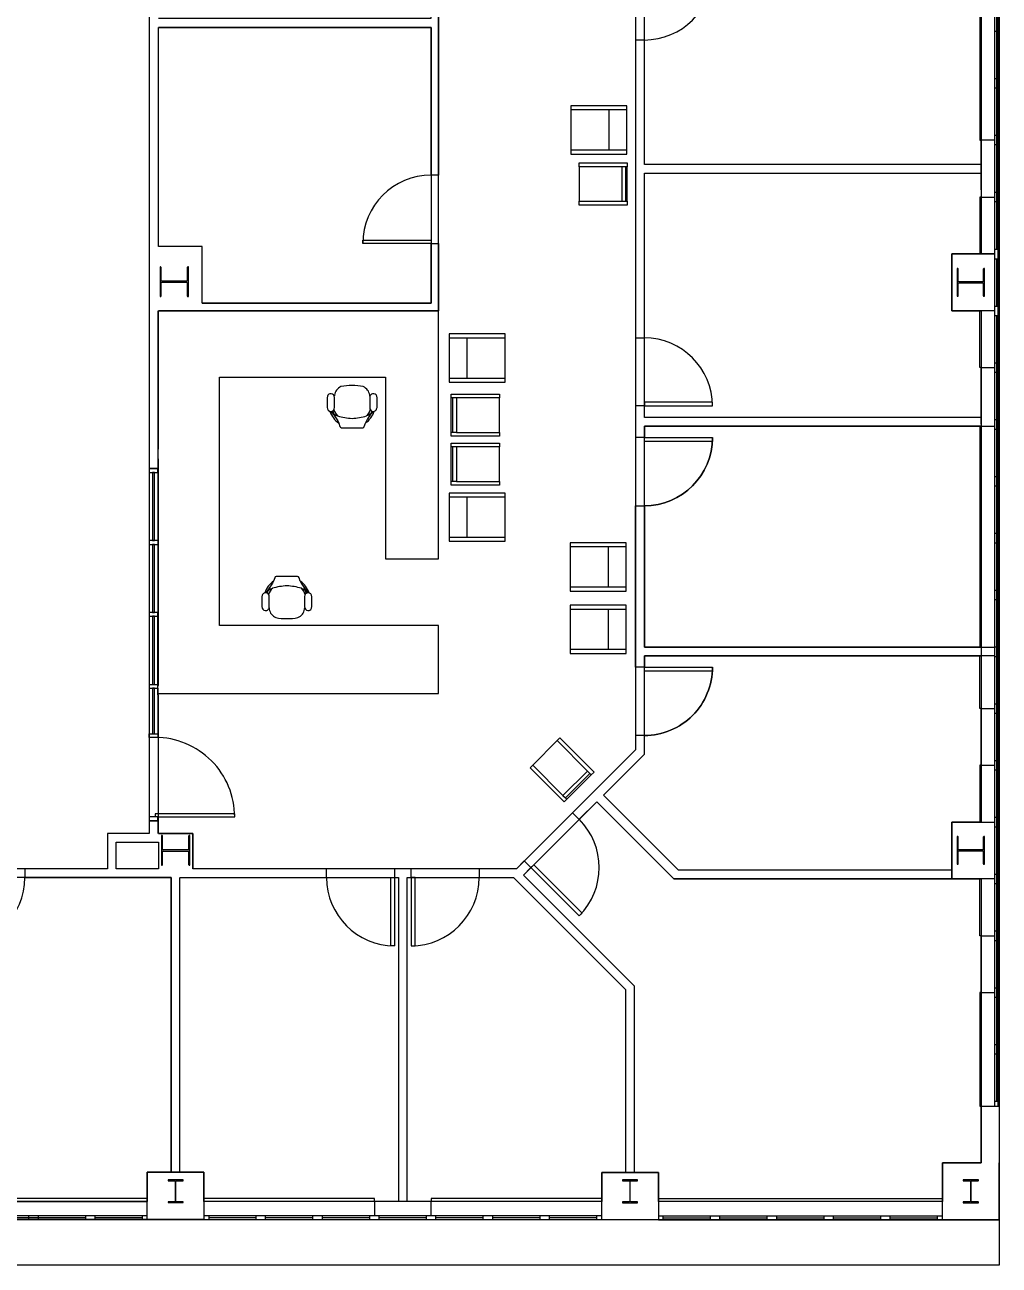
# Model space of a CAD drawing. Header units: inches. Extents: x 0 to 165, y 0 to 113.
# Drawn here: x 121.8 to 164.7, y 3.9 to 58.5 of the extents above; entities that cross this region are included whole.
import ezdxf

# ---------------------------------------------------------------- set-up
doc = ezdxf.new("R2010")
doc.units = ezdxf.units.IN
doc.header["$MEASUREMENT"] = 0
for name, color, linetype in [('COE', 2, 'Continuous'), ('ExtWalls', 7, 'Continuous'), ('Furnishings', 7, 'Continuous'), ('IntDoorsWindows', 4, 'Continuous'), ('IntWalls', 5, 'Continuous'), ('Structure', 1, 'Continuous')]:
    doc.layers.add(name, color=color, linetype=linetype)

msp = doc.modelspace()

# ---------------------------------------------------------------- linework, layer by layer
at = {"layer": 'COE'}
for points in [[(89.7, 97.98), (125.427, 97.98), (125.427, 96.419), (127.255, 96.419), (127.255, 22.914), (125.427, 22.914), (125.427, 21.357), (89.617, 21.357), (89.617, 26.496), (88.95, 26.496), (88.95, 30.445), (93.216, 30.445), (97.807, 25.85), (116.764, 25.85), (120.89, 29.975), (120.89, 45.28), (121.396, 45.28), (121.363, 88.884), (117.394, 92.854), (94.06, 92.862), (94.06, 89.671), (89.7, 89.671)], [(149.061, 61.684), (163.884, 61.684), (163.884, 52.354), (149.061, 52.354)], [(149.061, 51.975), (163.884, 51.975), (163.884, 48.418), (162.6, 48.418), (162.6, 45.914), (163.884, 45.914), (163.884, 41.22), (149.061, 41.22)], [(149.061, 40.833), (163.884, 40.833), (163.884, 31.108), (149.061, 31.108)], [(149.061, 30.721), (163.884, 30.721), (163.884, 23.408), (162.6, 23.408), (162.6, 21.3), (150.56, 21.3), (147.266, 24.594), (149.061, 26.397)], [(146.97, 24.306), (150.354, 20.913), (163.884, 20.913), (163.884, 8.412), (162.18, 8.412), (162.18, 6.716), (149.679, 6.716), (149.679, 7.992), (148.625, 7.992), (148.625, 16.194), (143.742, 21.077)], [(118.621, 20.97), (118.621, 6.716), (127.177, 6.716), (127.177, 7.996), (128.235, 7.996), (128.235, 20.97)], [(143.305, 20.97), (148.238, 16.038), (148.238, 7.992), (147.184, 7.992), (147.184, 6.716), (138.619, 6.716), (138.619, 20.97)]]:
    msp.add_lwpolyline(points, close=True, dxfattribs=at)
for points in [[(163.835, 70.916), (163.884, 48.418), (162.6, 48.418), (162.6, 45.914), (163.884, 45.914), (163.884, 23.408), (162.6, 23.408), (162.6, 20.913), (163.884, 20.913), (163.884, 8.412), (162.18, 8.412), (162.18, 6.716), (149.679, 6.716), (149.679, 7.992), (147.184, 7.992), (147.184, 6.716), (129.676, 6.716), (129.676, 7.996), (127.177, 7.996), (127.177, 6.716), (109.678, 6.716)], [(127.675, 45.914), (140.003, 45.914), (140.003, 70.833), (148.674, 70.833), (148.674, 26.595), (143.429, 21.357), (129.182, 21.357)], [(127.675, 58.374), (139.674, 58.374), (139.674, 46.244), (129.594, 46.244)], [(129.178, 21.357), (129.178, 22.914), (127.671, 22.914), (127.671, 29.008), (127.642, 29.008), (127.642, 29.424), (127.671, 29.424), (127.671, 39.404), (127.663, 39.404), (127.663, 39.82), (127.671, 39.82), (127.671, 45.914)], [(128.622, 20.97), (138.241, 20.97), (138.241, 6.716), (129.676, 6.716), (129.676, 7.996), (128.618, 7.996), (128.618, 20.97)]]:
    msp.add_lwpolyline(points, dxfattribs=at)
at = {"layer": 'ExtWalls'}
for points in [[(7.164, 113.416), (164.683, 113.416), (164.683, 5.909), (164.683, 8.412)], [(7.164, 113.416), (164.683, 113.416), (164.683, 5.909), (82.844, 5.909)], [(164.642, 10.907), (164.642, 70.916), (164.642, 95.917), (164.642, 113.375), (164.477, 113.375), (164.477, 113.21), (164.477, 95.917), (164.477, 70.916), (164.477, 10.907)], [(163.884, 60.918), (163.835, 60.918), (163.835, 53.416), (163.884, 53.416)], [(164.642, 58.209), (164.477, 58.209)], [(164.642, 56.126), (164.477, 56.126)], [(164.642, 55.706), (164.477, 55.706)], [(164.642, 53.622), (164.477, 53.622)], [(164.477, 53.416), (163.884, 53.416), (163.884, 50.913), (164.477, 50.913)], [(164.642, 53.21), (164.477, 53.21)], [(163.884, 50.913), (163.835, 50.913), (163.835, 48.418)], [(164.642, 51.119), (164.477, 51.119)], [(164.642, 50.707), (164.477, 50.707)], [(164.477, 48.623), (164.642, 48.623)], [(164.477, 45.914), (162.6, 45.914), (162.6, 48.418), (164.477, 48.418), (163.884, 48.418)], [(164.477, 48.203), (164.642, 48.203)], [(164.56, 48.203), (164.56, 46.12)], [(163.884, 43.411), (163.835, 43.411), (163.835, 45.914)], [(164.477, 46.12), (164.642, 46.12)], [(164.477, 45.708), (164.642, 45.708)], [(163.884, 40.916), (163.884, 43.411), (163.884, 40.833), (164.477, 40.833)], [(163.884, 43.411), (164.477, 43.411)], [(164.477, 43.625), (164.642, 43.625)], [(164.477, 43.205), (164.642, 43.205)], [(164.477, 41.121), (164.642, 41.121)], [(163.884, 40.833), (163.835, 40.833), (163.835, 31.108)], [(164.477, 40.701), (164.642, 40.701)], [(164.477, 38.618), (164.642, 38.618)], [(164.477, 38.206), (164.642, 38.206)], [(164.477, 36.123), (164.642, 36.123)], [(164.477, 35.703), (164.642, 35.703)], [(164.477, 33.619), (164.642, 33.619)], [(164.477, 33.208), (164.642, 33.208)], [(164.477, 31.124), (164.642, 31.124)], [(163.884, 28.415), (163.835, 28.415), (163.835, 30.721)], [(164.477, 30.704), (164.642, 30.704)], [(163.884, 28.415), (164.477, 28.415)], [(164.477, 28.621), (164.642, 28.621)], [(164.477, 28.201), (164.642, 28.201)], [(163.884, 25.911), (163.835, 25.911), (163.835, 23.408)], [(163.884, 25.911), (164.477, 25.911)], [(164.477, 26.117), (164.642, 26.117)], [(164.477, 25.705), (164.642, 25.705)], [(164.477, 23.622), (164.642, 23.622)], [(164.477, 20.913), (162.6, 20.913), (162.6, 23.408), (164.477, 23.408)], [(164.477, 23.202), (164.642, 23.202)], [(164.683, 23.408), (164.683, 20.913)], [(163.884, 18.409), (163.835, 18.409), (163.835, 20.913)], [(164.477, 21.119), (164.642, 21.119)], [(164.477, 20.707), (164.642, 20.707)], [(164.477, 18.623), (164.642, 18.623)], [(163.884, 18.409), (164.477, 18.409)], [(164.477, 18.203), (164.642, 18.203)], [(163.884, 15.914), (163.835, 15.914), (163.835, 10.907), (163.884, 10.907)], [(163.884, 15.914), (164.477, 15.914)], [(164.477, 16.12), (164.642, 16.12)], [(164.477, 15.7), (164.642, 15.7)], [(164.477, 13.617), (164.642, 13.617)], [(164.477, 13.205), (164.642, 13.205)], [(164.477, 11.121), (164.642, 11.121)], [(162.18, 5.909), (162.18, 8.412), (163.884, 8.412), (163.884, 10.907), (164.683, 10.907)], [(127.177, 6.839), (119.675, 6.839), (119.675, 6.716)], [(137.178, 6.716), (137.178, 6.839), (129.676, 6.839)], [(139.682, 6.073), (139.682, 6.716), (137.178, 6.716), (137.178, 6.073)], [(139.682, 6.716), (137.178, 6.716)], [(147.184, 6.839), (139.682, 6.839), (139.682, 6.716)], [(149.679, 6.839), (162.18, 6.839)], [(127.177, 6.077), (109.678, 6.077)], [(121.968, 5.913), (121.968, 6.077)], [(122.384, 5.913), (122.384, 6.077)], [(124.468, 5.913), (124.468, 6.077)], [(124.884, 5.913), (124.884, 6.077)], [(126.967, 5.913), (126.967, 6.077)], [(147.184, 6.073), (129.676, 6.073)], [(129.886, 6.077), (129.886, 5.913)], [(131.97, 5.913), (131.97, 6.077)], [(132.386, 5.913), (132.386, 6.077)], [(134.469, 5.913), (134.469, 6.077)], [(134.889, 5.909), (134.889, 6.073)], [(136.972, 5.909), (136.972, 6.073)], [(137.392, 5.909), (137.392, 6.073)], [(139.476, 5.909), (139.476, 6.073)], [(139.888, 5.909), (139.888, 6.073)], [(141.971, 5.909), (141.971, 6.073)], [(142.391, 5.909), (142.391, 6.073)], [(144.475, 5.909), (144.475, 6.073)], [(144.886, 5.909), (144.886, 6.073)], [(146.97, 5.909), (146.97, 6.073)], [(149.679, 6.073), (162.18, 6.073)], [(149.893, 5.909), (149.893, 6.073)], [(151.977, 5.909), (151.977, 6.073)], [(152.388, 5.909), (152.388, 6.073)], [(154.472, 5.909), (154.472, 6.073)], [(154.892, 5.909), (154.892, 6.073)], [(156.975, 5.909), (156.975, 6.073)], [(157.387, 5.909), (157.387, 6.073)], [(159.47, 5.909), (159.47, 6.073)], [(159.89, 5.909), (159.89, 6.073)], [(161.974, 5.909), (161.974, 6.073)], [(164.683, 5.909), (162.18, 5.909), (164.683, 5.909), (164.683, 3.907), (87.176, 3.907)], [(127.177, 5.913), (109.678, 5.913)], [(126.967, 5.995), (124.884, 5.995)], [(129.676, 5.913), (127.177, 5.913)], [(147.184, 5.909), (129.676, 5.909)], [(131.97, 5.995), (129.886, 5.995)], [(134.469, 5.995), (132.386, 5.995)], [(136.972, 5.991), (134.889, 5.991)], [(139.476, 5.991), (137.392, 5.991)], [(141.971, 5.991), (139.888, 5.991)], [(144.475, 5.991), (142.391, 5.991)], [(146.97, 5.991), (144.886, 5.991)], [(149.679, 5.909), (147.184, 5.909)], [(149.679, 5.909), (162.18, 5.909)], [(149.893, 5.991), (151.977, 5.991)], [(152.388, 5.991), (154.472, 5.991)], [(154.892, 5.991), (156.975, 5.991)], [(157.387, 5.991), (159.47, 5.991)], [(159.89, 5.991), (161.974, 5.991)]]:
    msp.add_lwpolyline(points, dxfattribs=at)
at = {"layer": 'ExtWalls', "ltscale": 0.167948}
msp.add_lwpolyline([(164.56, 70.71), (164.56, 48.623)], dxfattribs=at)
at = {"layer": 'ExtWalls', "ltscale": 0.167288}
for points in [[(164.56, 45.708), (164.56, 11.121)], [(124.468, 5.995), (114.886, 5.995)]]:
    msp.add_lwpolyline(points, dxfattribs=at)
at = {"layer": 'ExtWalls'}
for points in [[(163.884, 25.911), (163.884, 28.415)], [(163.884, 15.914), (163.884, 18.409)], [(127.177, 7.996), (129.676, 7.996), (129.676, 5.913), (127.177, 5.913)], [(147.184, 7.992), (149.679, 7.992), (149.679, 5.909), (147.184, 5.909)]]:
    msp.add_lwpolyline(points, close=True, dxfattribs=at)
at = {"layer": 'Furnishings'}
for points in [[(148.287, 54.931), (145.825, 54.931), (145.825, 52.807), (148.287, 52.807)], [(140.472, 42.768), (142.935, 42.768), (142.935, 44.893), (140.472, 44.893)], [(142.679, 42.25), (142.679, 42.085), (140.785, 42.085), (140.637, 42.085), (140.555, 42.085), (140.555, 42.25)], [(142.679, 40.084), (142.679, 39.919), (140.785, 39.919), (140.637, 39.919), (140.555, 39.919), (140.555, 40.084)], [(140.472, 35.769), (142.935, 35.769), (142.935, 37.893), (140.472, 37.893)], [(148.254, 35.703), (145.792, 35.703), (145.792, 33.578), (148.254, 33.578)], [(148.254, 32.952), (145.792, 32.952), (145.792, 30.828), (148.254, 30.828)], [(144.03, 25.804), (144.145, 25.92), (145.479, 24.586), (145.595, 24.478), (145.652, 24.413), (145.529, 24.297)]]:
    msp.add_lwpolyline(points, close=True, dxfattribs=at)
for points in [[(148.287, 54.759), (145.825, 54.759)], [(147.513, 52.988), (147.513, 54.759)], [(148.287, 52.988), (145.825, 52.988)], [(148.081, 52.255), (146.187, 52.255), (146.187, 52.42), (148.312, 52.42), (148.312, 52.255), (148.23, 52.255), (148.23, 50.732), (148.312, 50.732), (148.312, 50.567), (146.187, 50.567), (146.187, 50.732), (148.081, 50.732)], [(146.187, 52.255), (146.187, 50.732)], [(148.23, 52.255), (148.073, 52.255), (148.073, 50.732), (148.23, 50.732)], [(148.312, 50.732), (148.312, 52.255)], [(130.36, 42.991), (137.672, 42.991), (137.672, 34.995), (139.163, 34.995), (140.003, 34.995), (140.003, 45.914)], [(140.472, 44.72), (142.935, 44.72)], [(141.246, 44.72), (141.246, 42.95)], [(127.642, 29.065), (136.668, 29.065), (140.003, 29.065), (140.003, 32.063), (130.36, 32.063), (130.36, 42.995)], [(140.472, 42.95), (142.935, 42.95)], [(135.408, 41.591), (135.416, 41.657), (135.416, 42.093), (135.408, 42.159)], [(137.277, 41.591), (137.294, 41.657), (137.294, 42.085), (137.285, 42.159)], [(140.785, 42.085), (140.785, 40.561), (142.679, 40.561), (142.679, 40.397), (140.555, 40.397), (140.555, 40.561), (140.555, 42.085)], [(140.637, 40.561), (140.637, 42.085)], [(142.679, 40.561), (142.679, 42.085)], [(135.35, 41.508), (135.375, 41.385)], [(135.391, 41.541), (135.383, 41.541)], [(136.997, 41.541), (137.014, 41.541)], [(137.047, 41.508), (137.014, 41.385)], [(136.997, 41.327), (137.088, 41.443), (137.129, 41.484)], [(135.729, 40.767), (136.198, 40.767), (136.668, 40.767)], [(140.785, 40.561), (140.637, 40.561), (140.555, 40.561)], [(140.785, 39.919), (140.785, 38.396), (142.679, 38.396), (142.679, 38.231), (140.555, 38.231), (140.555, 38.396), (140.555, 39.919)], [(140.637, 38.396), (140.637, 39.919)], [(142.679, 38.396), (142.679, 39.919)], [(140.785, 38.396), (140.637, 38.396), (140.555, 38.396)], [(140.472, 37.72), (142.935, 37.72)], [(141.246, 37.72), (141.246, 35.95)], [(140.472, 35.95), (142.935, 35.95)], [(148.254, 35.522), (145.792, 35.522)], [(147.48, 33.751), (147.48, 35.522)], [(133.794, 34.216), (133.324, 34.216), (132.855, 34.216)], [(132.237, 33.397), (132.229, 33.327), (132.229, 32.899), (132.237, 32.829)], [(132.476, 33.471), (132.505, 33.599)], [(132.526, 33.446), (132.509, 33.442)], [(134.123, 33.446), (134.14, 33.442)], [(134.173, 33.471), (134.144, 33.599)], [(148.254, 33.751), (145.792, 33.751)], [(148.254, 32.771), (145.792, 32.771)], [(147.48, 31.001), (147.48, 32.771)], [(148.254, 31.001), (145.792, 31.001)], [(145.224, 26.998), (144.145, 25.92)], [(145.479, 24.586), (146.558, 25.656), (145.224, 26.998), (145.339, 27.114), (146.846, 25.607), (146.723, 25.491), (145.652, 24.413)], [(146.665, 25.549), (145.595, 24.478)], [(146.558, 25.656), (146.665, 25.549), (146.723, 25.491)]]:
    msp.add_lwpolyline(points, dxfattribs=at)
for points in [[(136.198, 42.62, 0.062067), (135.704, 42.579, 0.231), (135.416, 42.2)], [(135.111, 42.159), (135.103, 42.085), (135.103, 41.657), (135.111, 41.591, 0.387199), (135.317, 41.492)], [(136.981, 42.159), (136.972, 42.093), (136.972, 41.657), (136.981, 41.591, 0.387178), (137.187, 41.492)], [(136.734, 40.825), (136.783, 40.973, 0.169811), (137.17, 41.492)], [(137.104, 41.484, -0.171103), (136.832, 41.294, 0.170661), (136.997, 41.558)], [(135.26, 41.484), (135.301, 41.443), (135.391, 41.327, -0.032855), (135.614, 40.973), (135.655, 40.825)], [(135.556, 41.286, 0.068614), (136.198, 41.179, 0.067895), (136.832, 41.286)], [(132.789, 34.163), (132.74, 34.015, 0.170812), (132.353, 33.496)], [(132.74, 34.015, -0.032776), (132.521, 33.656), (132.431, 33.545), (132.39, 33.5)], [(134.3, 33.496, 0.16634), (133.909, 34.015), (133.864, 34.163)], [(133.909, 34.015, 0.032797), (134.127, 33.656), (134.222, 33.545), (134.259, 33.5)], [(132.435, 32.726, 0.240032), (132.538, 32.829), (132.546, 32.895), (132.546, 33.331), (132.538, 33.397)], [(134.131, 33.43, 0.133996), (133.963, 33.698, 0.06355), (133.324, 33.805, 0.063555), (132.686, 33.698, 0.143295), (132.521, 33.43)], [(134.206, 33.488, 0.216295), (134.111, 33.397), (134.103, 33.331), (134.103, 32.895), (134.111, 32.829)], [(134.308, 32.726, 0.24), (134.411, 32.829), (134.42, 32.899), (134.42, 33.327), (134.411, 33.397)], [(132.839, 32.409, 0.07049), (133.324, 32.368, 0.069367), (133.814, 32.409)]]:
    msp.add_lwpolyline(points, format="xyb", dxfattribs=at)
for centre, start, end in [((132.831, 33.209), 106.6224, 145.4306), ((133.818, 33.209), 34.575, 73.372)]:
    msp.add_arc(centre, 0.506, start, end, dxfattribs=at)
for points in [[(136.684, 42.579), (136.52, 42.612), (136.363, 42.628), (136.198, 42.62)], [(135.21, 42.258), (135.161, 42.241), (135.128, 42.208), (135.111, 42.159)], [(135.408, 42.159), (135.383, 42.241), (135.293, 42.283), (135.21, 42.258)], [(135.416, 42.2), (135.416, 42.184), (135.416, 42.167), (135.408, 42.151)], [(136.972, 42.2), (136.948, 42.365), (136.841, 42.505), (136.684, 42.579)], [(136.981, 42.151), (136.981, 42.167), (136.972, 42.184), (136.972, 42.2)], [(137.088, 42.258), (137.038, 42.241), (136.997, 42.208), (136.981, 42.159)], [(137.285, 42.159), (137.252, 42.241), (137.17, 42.283), (137.088, 42.258)], [(135.218, 41.492), (135.293, 41.278), (135.424, 41.097), (135.614, 40.973)], [(135.317, 41.492), (135.358, 41.508), (135.391, 41.55), (135.408, 41.591)], [(135.391, 41.558), (135.424, 41.451), (135.482, 41.36), (135.556, 41.294)], [(137.187, 41.492), (137.228, 41.508), (137.269, 41.55), (137.277, 41.591)], [(135.284, 41.484), (135.35, 41.393), (135.449, 41.327), (135.556, 41.294)], [(136.997, 41.327), (136.915, 41.212), (136.841, 41.097), (136.783, 40.973)], [(135.655, 40.825), (135.663, 40.792), (135.696, 40.767), (135.729, 40.767)], [(136.668, 40.767), (136.692, 40.767), (136.725, 40.792), (136.734, 40.825)], [(132.855, 34.216), (132.822, 34.216), (132.797, 34.192), (132.789, 34.163)], [(133.864, 34.163), (133.851, 34.192), (133.827, 34.216), (133.794, 34.216)], [(132.332, 33.488), (132.291, 33.471), (132.254, 33.438), (132.237, 33.397)], [(132.538, 33.397), (132.509, 33.479), (132.414, 33.52), (132.332, 33.488)], [(134.411, 33.397), (134.378, 33.479), (134.288, 33.52), (134.206, 33.488)], [(132.237, 32.829), (132.266, 32.746), (132.353, 32.701), (132.435, 32.726)], [(132.538, 32.837), (132.542, 32.816), (132.546, 32.8), (132.546, 32.783)], [(132.546, 32.783), (132.575, 32.619), (132.682, 32.475), (132.839, 32.409)], [(133.814, 32.409), (133.967, 32.475), (134.074, 32.619), (134.103, 32.783)], [(134.103, 32.783), (134.107, 32.8), (134.107, 32.816), (134.111, 32.837)], [(134.111, 32.829), (134.14, 32.746), (134.226, 32.701), (134.308, 32.726)]]:
    msp.add_open_spline(points, degree=3, dxfattribs=at)
at = {"layer": 'IntDoorsWindows'}
for points in [[(139.674, 48.879), (136.668, 48.879), (136.668, 49.027), (139.674, 49.027)], [(149.061, 41.723), (152.059, 41.723), (152.059, 41.895), (149.061, 41.895)], [(149.061, 40.331), (152.059, 40.331), (152.059, 40.158), (149.061, 40.158)], [(149.061, 40.331), (152.059, 40.331), (152.059, 40.158), (149.061, 40.158)], [(127.642, 38.799), (127.642, 38.968), (127.268, 38.968), (127.268, 38.799)], [(127.268, 32.466), (127.268, 29.465), (127.268, 29.3), (127.642, 29.3), (127.642, 29.465), (127.642, 32.466), (127.642, 32.635), (127.268, 32.635)], [(149.061, 30.226), (152.059, 30.226), (152.059, 30.045), (149.061, 30.045)], [(149.061, 30.226), (152.059, 30.226), (152.059, 30.045), (149.061, 30.045)], [(144.071, 21.407), (146.196, 19.282), (146.319, 19.406), (144.195, 21.53)], [(144.071, 21.407), (146.196, 19.282), (146.319, 19.406), (144.195, 21.53)], [(138.068, 20.97), (138.068, 17.965), (137.895, 17.965), (137.895, 20.97)], [(138.792, 20.97), (138.792, 17.965), (138.965, 17.965), (138.965, 20.97)]]:
    msp.add_lwpolyline(points, close=True, dxfattribs=at)
for points in [[(149.061, 37.325, 0.41358), (152.059, 40.331, -0.41358)], [(149.061, 27.221, 0.414608), (152.059, 30.226, -0.414608)]]:
    msp.add_lwpolyline(points, format="xyb", close=True, dxfattribs=at)
for points in [[(127.255, 38.968), (127.663, 38.968)], [(127.268, 38.799), (127.268, 35.802), (127.268, 35.633), (127.268, 32.635)], [(127.498, 38.799), (127.412, 38.799)], [(127.412, 38.799), (127.412, 35.802)], [(127.498, 35.802), (127.498, 38.799)], [(127.642, 38.799), (127.642, 35.802), (127.642, 35.633), (127.642, 32.635)], [(127.642, 35.802), (127.268, 35.802)], [(127.268, 35.633), (127.642, 35.633)], [(127.412, 35.802), (127.498, 35.802)], [(127.498, 35.633), (127.412, 35.633)], [(127.412, 35.633), (127.412, 32.635)], [(127.498, 32.635), (127.498, 35.633)], [(127.268, 32.466), (127.642, 32.466)], [(127.412, 32.635), (127.498, 32.635)], [(127.498, 32.466), (127.412, 32.466)], [(127.412, 32.466), (127.412, 29.465)], [(127.498, 29.465), (127.498, 32.466)], [(127.255, 29.465), (127.268, 29.465), (127.642, 29.465), (127.663, 29.465)], [(127.642, 29.3), (127.642, 27.299), (127.642, 27.134), (127.268, 27.134), (127.268, 27.299)], [(127.268, 29.3), (127.268, 27.299), (127.642, 27.299)], [(127.412, 29.465), (127.498, 29.465)], [(127.498, 29.3), (127.412, 29.3)], [(127.412, 29.3), (127.412, 27.299)], [(127.498, 27.299), (127.498, 29.3)], [(127.412, 27.299), (127.498, 27.299)], [(127.642, 23.634), (127.268, 23.634), (127.268, 23.466), (127.642, 23.466), (127.642, 23.634), (131.027, 23.634), (131.027, 23.779), (127.527, 23.779), (127.527, 23.634)]]:
    msp.add_lwpolyline(points, dxfattribs=at)
for centre, radius, start, end in [((149.061, 60.828), 2.998, 270.0064, 359.9939), ((139.674, 48.878), 3.007, 90.0169, 179.9832), ((149.061, 41.722), 2.998, 0.0062, 89.9936), ((127.527, 23.635), 3.5, 359.9949, 90.0051), ((144.061, 21.407), 3.012, 315.1388, 44.8612), ((118.785, 20.971), 3.002, 270.0118, 359.9881), ((138.075, 20.97), 3.005, 179.9838, 269.8595), ((138.785, 20.969), 3.005, 270.1405, 0.0167)]:
    msp.add_arc(centre, radius, start, end, dxfattribs=at)
at = {"layer": 'IntWalls'}
for points in [[(127.255, 91.137), (127.255, 70.195), (127.255, 52.111), (127.255, 38.968)], [(127.675, 58.794), (139.674, 58.794), (139.674, 67.078), (140.003, 67.078), (140.003, 51.885), (139.674, 51.885), (139.674, 58.374), (127.675, 58.374)], [(129.59, 46.248), (129.59, 48.747), (127.671, 48.747), (127.671, 52.111), (127.671, 58.378)], [(129.59, 46.248), (129.59, 48.747), (127.671, 48.747), (127.671, 58.378)], [(163.884, 52.354), (149.061, 52.354), (149.061, 57.83), (148.674, 57.83), (148.674, 44.72), (149.061, 44.72), (149.061, 51.975), (163.884, 51.975)], [(129.594, 46.244), (139.674, 46.244), (139.674, 48.879), (140.003, 48.879), (140.003, 45.914), (127.667, 45.914)], [(129.59, 48.747), (127.671, 48.747)], [(127.663, 38.968), (127.663, 45.914)], [(163.884, 41.22), (149.061, 41.22), (149.061, 41.723), (148.674, 41.723), (148.674, 40.323)], [(163.835, 40.833), (149.061, 40.833), (149.061, 40.331), (148.674, 40.331)], [(164.477, 30.721), (149.061, 30.721), (149.061, 30.226), (148.674, 30.226), (148.674, 37.325), (149.061, 37.325), (149.061, 31.108), (164.477, 31.108)], [(162.6, 21.3), (150.56, 21.3), (147.266, 24.594), (149.061, 26.397), (149.061, 27.221), (148.674, 27.221), (148.674, 26.595), (145.899, 23.82), (146.196, 23.523)], [(162.6, 20.913), (150.354, 20.913), (146.97, 24.306), (146.196, 23.531)], [(127.663, 22.914), (127.663, 23.466), (127.255, 23.466), (127.255, 22.914), (125.427, 22.914), (125.427, 21.357), (121.787, 21.357), (121.787, 20.97), (128.235, 20.97), (128.235, 7.996)], [(127.671, 22.914), (129.178, 22.914), (129.178, 21.357)], [(128.622, 20.97), (135.07, 20.97), (135.07, 21.357), (129.182, 21.357)], [(138.619, 6.716), (138.619, 20.97), (138.792, 20.97), (138.792, 21.357), (138.068, 21.357), (138.068, 20.97), (138.241, 20.97), (138.241, 6.716)], [(148.625, 7.992), (148.625, 16.194), (143.742, 21.077), (144.071, 21.407), (143.775, 21.703), (143.429, 21.357), (141.79, 21.357), (141.79, 20.97), (143.305, 20.97), (148.238, 16.038), (148.238, 7.992)], [(128.618, 7.996), (128.618, 20.97)]]:
    msp.add_lwpolyline(points, dxfattribs=at)
msp.add_lwpolyline([(125.814, 21.357), (125.814, 22.527), (127.679, 22.527), (127.679, 21.357)], close=True, dxfattribs=at)
at = {"layer": 'Structure'}
for points in [[(127.766, 47.845), (127.741, 47.845), (127.741, 46.54), (127.766, 46.54)], [(127.79, 47.248), (127.79, 47.816)], [(128.935, 47.816), (128.935, 47.248)], [(128.964, 46.54), (128.989, 46.54), (128.989, 47.845), (128.964, 47.845)], [(162.855, 47.775), (162.83, 47.775), (162.83, 46.556), (162.855, 46.556)], [(162.88, 47.215), (162.88, 47.751)], [(163.983, 47.751), (163.983, 47.215)], [(164.008, 46.556), (164.033, 46.556), (164.033, 47.775), (164.008, 47.775)], [(127.79, 46.569), (127.79, 47.137)], [(128.91, 47.219), (127.819, 47.219)], [(127.819, 47.166), (128.91, 47.166)], [(128.935, 47.137), (128.935, 46.569)], [(162.88, 46.581), (162.88, 47.116)], [(163.959, 47.191), (162.904, 47.191)], [(162.904, 47.141), (163.959, 47.141)], [(163.983, 47.116), (163.983, 46.581)], [(127.828, 22.815), (127.803, 22.815), (127.803, 21.514), (127.828, 21.514)], [(127.856, 22.218), (127.856, 22.786)], [(129.001, 22.786), (129.001, 22.218)], [(129.026, 21.514), (129.05, 21.514), (129.05, 22.815), (129.026, 22.815)], [(162.855, 22.774), (162.83, 22.774), (162.83, 21.555), (162.855, 21.555)], [(162.88, 22.214), (162.88, 22.749)], [(163.983, 22.749), (163.983, 22.214)], [(164.008, 21.555), (164.033, 21.555), (164.033, 22.774), (164.008, 22.774)], [(127.856, 21.539), (127.856, 22.111)], [(128.976, 22.189), (127.881, 22.189)], [(127.881, 22.136), (128.976, 22.136)], [(129.001, 22.111), (129.001, 21.539)], [(162.88, 21.58), (162.88, 22.115)], [(163.959, 22.189), (162.904, 22.189)], [(162.904, 22.14), (163.959, 22.14)], [(163.983, 22.115), (163.983, 21.58)], [(128.762, 7.642), (128.762, 7.663), (128.095, 7.663), (128.095, 7.642)], [(148.765, 7.638), (148.765, 7.663), (148.098, 7.663), (148.098, 7.638)], [(163.769, 7.638), (163.769, 7.663), (163.102, 7.663), (163.102, 7.638)], [(128.108, 7.621), (128.4, 7.621)], [(128.412, 7.601), (128.412, 6.724)], [(128.441, 6.724), (128.441, 7.601)], [(128.453, 7.621), (128.746, 7.621)], [(148.114, 7.621), (148.403, 7.621)], [(148.419, 7.597), (148.419, 6.724)], [(148.444, 6.724), (148.444, 7.597)], [(148.46, 7.621), (148.748, 7.621)], [(163.11, 7.621), (163.407, 7.621)], [(163.415, 7.597), (163.415, 6.724)], [(163.448, 6.724), (163.448, 7.597)], [(163.456, 7.621), (163.753, 7.621)], [(128.095, 6.683), (128.095, 6.662), (128.762, 6.662), (128.762, 6.683)], [(128.4, 6.703), (128.108, 6.703)], [(128.746, 6.703), (128.453, 6.703)], [(148.098, 6.683), (148.098, 6.658), (148.765, 6.658), (148.765, 6.683)], [(148.403, 6.699), (148.114, 6.699)], [(148.748, 6.699), (148.46, 6.699)], [(163.102, 6.683), (163.102, 6.658), (163.769, 6.658), (163.769, 6.683)], [(163.407, 6.699), (163.11, 6.699)], [(163.753, 6.699), (163.456, 6.699)]]:
    msp.add_lwpolyline(points, dxfattribs=at)
for points in [[(127.79, 47.816), (127.79, 47.833), (127.778, 47.845), (127.766, 47.845)], [(128.964, 47.845), (128.947, 47.845), (128.935, 47.833), (128.935, 47.816)], [(162.88, 47.751), (162.88, 47.759), (162.871, 47.775), (162.855, 47.775)], [(164.008, 47.775), (163.991, 47.775), (163.983, 47.759), (163.983, 47.751)], [(127.79, 47.248), (127.79, 47.232), (127.803, 47.219), (127.819, 47.219)], [(127.819, 47.166), (127.803, 47.166), (127.79, 47.154), (127.79, 47.137)], [(128.91, 47.219), (128.927, 47.219), (128.935, 47.232), (128.935, 47.248)], [(128.935, 47.137), (128.935, 47.154), (128.927, 47.166), (128.91, 47.166)], [(162.88, 47.215), (162.88, 47.199), (162.896, 47.191), (162.904, 47.191)], [(162.904, 47.141), (162.896, 47.141), (162.88, 47.125), (162.88, 47.116)], [(163.959, 47.191), (163.967, 47.191), (163.983, 47.199), (163.983, 47.215)], [(163.983, 47.116), (163.983, 47.125), (163.967, 47.141), (163.959, 47.141)], [(127.766, 46.54), (127.778, 46.54), (127.79, 46.552), (127.79, 46.569)], [(128.935, 46.569), (128.935, 46.552), (128.947, 46.54), (128.964, 46.54)], [(162.855, 46.556), (162.871, 46.556), (162.88, 46.565), (162.88, 46.581)], [(163.983, 46.581), (163.983, 46.565), (163.991, 46.556), (164.008, 46.556)], [(127.856, 22.786), (127.856, 22.803), (127.844, 22.815), (127.828, 22.815)], [(129.026, 22.815), (129.013, 22.815), (129.001, 22.803), (129.001, 22.786)], [(162.88, 22.749), (162.88, 22.757), (162.871, 22.774), (162.855, 22.774)], [(164.008, 22.774), (163.991, 22.774), (163.983, 22.757), (163.983, 22.749)], [(127.856, 22.218), (127.856, 22.202), (127.865, 22.189), (127.881, 22.189)], [(127.881, 22.136), (127.865, 22.136), (127.856, 22.123), (127.856, 22.111)], [(128.976, 22.189), (128.989, 22.189), (129.001, 22.202), (129.001, 22.218)], [(129.001, 22.111), (129.001, 22.123), (128.989, 22.136), (128.976, 22.136)], [(162.88, 22.214), (162.88, 22.197), (162.896, 22.189), (162.904, 22.189)], [(162.904, 22.14), (162.896, 22.14), (162.88, 22.123), (162.88, 22.115)], [(163.959, 22.189), (163.967, 22.189), (163.983, 22.197), (163.983, 22.214)], [(163.983, 22.115), (163.983, 22.123), (163.967, 22.14), (163.959, 22.14)], [(127.828, 21.514), (127.844, 21.514), (127.856, 21.526), (127.856, 21.539)], [(129.001, 21.539), (129.001, 21.526), (129.013, 21.514), (129.026, 21.514)], [(162.855, 21.555), (162.871, 21.555), (162.88, 21.563), (162.88, 21.58)], [(163.983, 21.58), (163.983, 21.563), (163.991, 21.555), (164.008, 21.555)], [(128.095, 7.642), (128.095, 7.63), (128.099, 7.621), (128.108, 7.621)], [(128.412, 7.601), (128.412, 7.613), (128.408, 7.621), (128.4, 7.621)], [(128.453, 7.621), (128.449, 7.621), (128.441, 7.613), (128.441, 7.601)], [(128.746, 7.621), (128.754, 7.621), (128.762, 7.63), (128.762, 7.642)], [(148.098, 7.638), (148.098, 7.63), (148.106, 7.621), (148.114, 7.621)], [(148.419, 7.597), (148.419, 7.613), (148.411, 7.621), (148.403, 7.621)], [(148.46, 7.621), (148.452, 7.621), (148.444, 7.613), (148.444, 7.597)], [(148.748, 7.621), (148.757, 7.621), (148.765, 7.63), (148.765, 7.638)], [(163.102, 7.638), (163.102, 7.63), (163.102, 7.621), (163.11, 7.621)], [(163.415, 7.597), (163.415, 7.613), (163.415, 7.621), (163.407, 7.621)], [(163.456, 7.621), (163.456, 7.621), (163.448, 7.613), (163.448, 7.597)], [(163.753, 7.621), (163.761, 7.621), (163.769, 7.63), (163.769, 7.638)], [(128.108, 6.703), (128.099, 6.703), (128.095, 6.695), (128.095, 6.683)], [(128.4, 6.703), (128.408, 6.703), (128.412, 6.712), (128.412, 6.724)], [(128.441, 6.724), (128.441, 6.712), (128.449, 6.703), (128.453, 6.703)], [(128.762, 6.683), (128.762, 6.695), (128.754, 6.703), (128.746, 6.703)], [(148.114, 6.699), (148.106, 6.699), (148.098, 6.691), (148.098, 6.683)], [(148.403, 6.699), (148.411, 6.699), (148.419, 6.707), (148.419, 6.724)], [(148.444, 6.724), (148.444, 6.707), (148.452, 6.699), (148.46, 6.699)], [(148.765, 6.683), (148.765, 6.691), (148.757, 6.699), (148.748, 6.699)], [(163.11, 6.699), (163.102, 6.699), (163.102, 6.691), (163.102, 6.683)], [(163.407, 6.699), (163.415, 6.699), (163.415, 6.707), (163.415, 6.724)], [(163.448, 6.724), (163.448, 6.707), (163.456, 6.699), (163.456, 6.699)], [(163.769, 6.683), (163.769, 6.691), (163.761, 6.699), (163.753, 6.699)]]:
    msp.add_open_spline(points, degree=3, dxfattribs=at)

doc.saveas('drawing.dxf')
